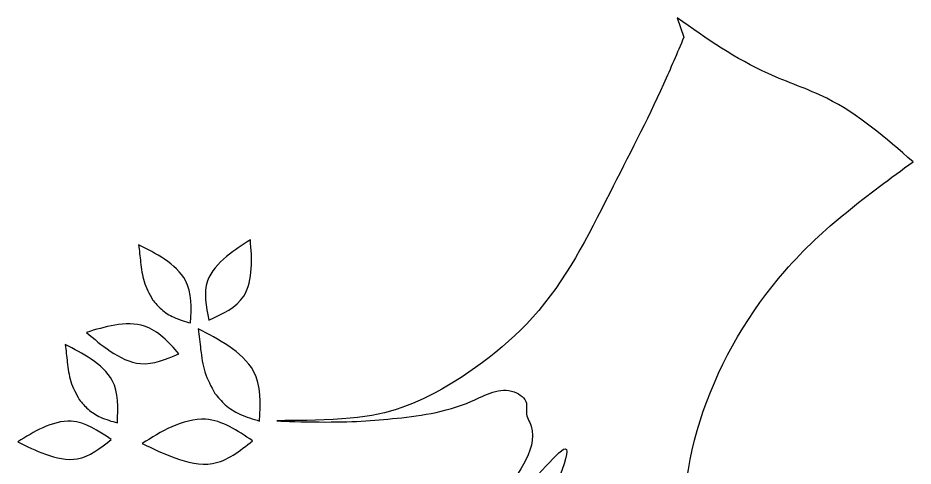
# Model space of a CAD drawing. Extents: x 1 to 437, y 7 to 187.
# Drawn here: x 26.13 to 39.43, y 26.13 to 32.79 of the extents above; entities that cross this region are included whole.
import ezdxf

# ---------------------------------------------------------------- set-up
doc = ezdxf.new("R2010")
doc.units = 0
doc.layers.add('Base', color=7, linetype='CONTINUOUS')

msp = doc.modelspace()

# ---------------------------------------------------------------- linework, layer by layer
at = {"layer": 'Base', "color": 7}
for p, q in [((35.922543, 32.791071), (36.021349, 32.503371)), ((39.42518, 30.653495), (39.42518, 30.653495))]:
    msp.add_line(p, q, dxfattribs=at)
at = {"layer": 'Base', "color": 3}
for p, q in [((28.132696, 28.605764), (28.132696, 28.605764)), ((28.968706, 28.304294), (28.968706, 28.304294)), ((27.150299, 28.120059), (27.150299, 28.120059)), ((27.044256, 27.121924), (27.044256, 27.121924)), ((29.057789, 27.215142), (29.057789, 27.215142)), ((26.133621, 26.494318), (26.133621, 26.494318)), ((27.980276, 26.470837), (27.980276, 26.470837))]:
    msp.add_line(p, q, dxfattribs=at)
at = {"layer": 'Base', "color": 7}
for points, knots in [([(39.42518, 30.653495), (39.019724, 31.007648), (38.374567, 31.571172), (37.051318, 31.998758), (36.357692, 32.48563), (35.922543, 32.791071)], [0, 0, 0, 0, 1.592804, 2.534448, 4.119719, 4.119719, 4.119719, 4.119719]), ([(36.021349, 32.503371), (35.922764, 32.271049), (35.588942, 31.484373), (34.85643, 30.083879), (33.990031, 28.313494), (32.26521, 27.096603), (31.260865, 26.79848), (29.635421, 26.814447), (30.890073, 26.774613), (31.648452, 26.825871), (32.699953, 26.953287), (33.366883, 27.36638), (33.714021, 27.112755), (33.660737, 26.902274), (33.845604, 26.62513), (33.582473, 25.922051), (32.870317, 25.315289), (32.079907, 24.639515), (31.712351, 24.35944), (31.546434, 24.027104), (31.732802, 24.24868), (31.935573, 24.388842), (32.467629, 24.752344), (33.125425, 25.313639), (33.678774, 25.800537), (34.573198, 26.804383), (33.65968, 24.88488), (33.764984, 23.845005), (33.661321, 22.940494), (33.608498, 22.479594)], [0, 0, 0, 0, 0.756961, 2.563186, 4.736691, 6.674563, 8.263425, 8.967887, 9.505715, 10.687115, 11.889524, 12.540486, 12.787425, 12.920579, 13.137289, 13.716584, 14.884507, 16.062096, 16.556556, 16.664384, 16.775233, 17.100714, 17.634801, 18.577944, 19.66828, 20.191237, 21.551385, 22.8317, 24.161917, 24.161917, 24.161917, 24.161917]), ([(37.796848, 21.868272), (37.063309, 22.755732), (35.304427, 24.883685), (36.86083, 28.788704), (38.755852, 30.166761), (39.42518, 30.653495)], [0, 0, 0, 0, 3.276543, 7.856513, 10.357543, 10.357543, 10.357543, 10.357543])]:
    msp.add_open_spline(points, degree=3, knots=knots, dxfattribs=at)
at = {"layer": 'Base', "color": 3}
for points, knots in [([(28.698701, 28.260436), (28.70876, 28.484689), (28.72588, 28.866332), (28.317377, 29.224394), (28.056014, 29.356955), (27.925586, 29.423107)], [0, 0, 0, 0, 0.633159, 1.077539, 1.520201, 1.520201, 1.520201, 1.520201]), ([(27.925586, 29.423107), (27.935457, 29.336059), (27.956156, 29.153509), (27.991307, 28.868285), (28.085053, 28.694224), (28.132696, 28.605764)], [0, 0, 0, 0, 0.263456, 0.5525, 0.851196, 0.851196, 0.851196, 0.851196]), ([(29.584754, 29.495046), (29.465263, 29.418311), (29.218157, 29.259624), (28.854336, 28.869542), (28.927757, 28.506676), (28.968706, 28.304294)], [0, 0, 0, 0, 0.430957, 0.891216, 1.471639, 1.471639, 1.471639, 1.471639]), ([(28.968706, 28.304294), (29.172844, 28.397044), (29.515226, 28.552606), (29.61981, 29.074308), (29.596457, 29.354592), (29.584754, 29.495046)], [0, 0, 0, 0, 0.627215, 1.051969, 1.478615, 1.478615, 1.478615, 1.478615]), ([(28.132696, 28.605764), (28.174104, 28.555917), (28.262549, 28.449447), (28.458927, 28.329334), (28.614096, 28.284747), (28.698701, 28.260436)], [0, 0, 0, 0, 0.193485, 0.413273, 0.676793, 0.676793, 0.676793, 0.676793]), ([(28.524587, 27.803462), (28.370468, 27.97552), (28.111426, 28.264715), (27.565881, 28.246977), (27.28774, 28.162034), (27.150299, 28.120059)], [0, 0, 0, 0, 0.653175, 1.097859, 1.532246, 1.532246, 1.532246, 1.532246]), ([(27.150299, 28.120059), (27.263529, 28.024326), (27.499193, 27.825076), (27.98522, 27.572857), (28.333598, 27.721805), (28.524587, 27.803462)], [0, 0, 0, 0, 0.449521, 0.935587, 1.525422, 1.525422, 1.525422, 1.525422]), ([(29.722535, 26.804593), (29.734045, 27.068297), (29.753654, 27.517552), (29.272018, 27.938215), (28.964186, 28.094426), (28.810672, 28.172327)], [0, 0, 0, 0, 0.744495, 1.268345, 1.789459, 1.789459, 1.789459, 1.789459]), ([(28.810672, 28.172327), (28.822509, 28.0703), (28.847314, 27.856477), (28.891146, 27.522509), (29.001591, 27.318798), (29.057789, 27.215142)], [0, 0, 0, 0, 0.308862, 0.647304, 0.997925, 0.997925, 0.997925, 0.997925]), ([(27.610261, 26.776568), (27.620321, 27.000827), (27.637443, 27.382478), (27.22894, 27.740554), (26.967575, 27.873115), (26.837146, 27.939268)], [0, 0, 0, 0, 0.633179, 1.077563, 1.520227, 1.520227, 1.520227, 1.520227]), ([(26.837146, 27.939268), (26.847017, 27.852219), (26.867717, 27.669669), (26.902867, 27.384445), (26.996613, 27.210384), (27.044256, 27.121924)], [0, 0, 0, 0, 0.263456, 0.5525, 0.851196, 0.851196, 0.851196, 0.851196]), ([(27.044256, 27.121924), (27.085664, 27.072077), (27.174109, 26.965606), (27.370487, 26.845487), (27.525656, 26.800887), (27.610261, 26.776568)], [0, 0, 0, 0, 0.193485, 0.413277, 0.676805, 0.676805, 0.676805, 0.676805]), ([(29.057789, 27.215142), (29.106441, 27.15623), (29.210388, 27.030363), (29.440327, 26.886468), (29.623053, 26.833455), (29.722535, 26.804593)], [0, 0, 0, 0, 0.22821, 0.487576, 0.797544, 0.797544, 0.797544, 0.797544]), ([(27.518375, 26.530019), (27.327509, 26.659796), (27.009533, 26.875998), (26.492745, 26.722625), (26.252632, 26.569978), (26.133621, 26.494318)], [0, 0, 0, 0, 0.651136, 1.084766, 1.510915, 1.510915, 1.510915, 1.510915]), ([(29.617712, 26.50984), (29.392615, 26.662203), (29.01682, 26.91657), (28.405725, 26.739056), (28.12103, 26.559574), (27.980276, 26.470837)], [0, 0, 0, 0, 0.767847, 1.281907, 1.784585, 1.784585, 1.784585, 1.784585]), ([(26.133621, 26.494318), (26.265898, 26.429378), (26.539472, 26.295071), (27.066555, 26.16851), (27.358378, 26.402002), (27.518375, 26.530019)], [0, 0, 0, 0, 0.447159, 0.924803, 1.504523, 1.504523, 1.504523, 1.504523]), ([(27.980276, 26.470837), (28.136613, 26.394346), (28.46059, 26.235833), (29.083016, 26.085152), (29.428711, 26.359724), (29.617712, 26.50984)], [0, 0, 0, 0, 0.528181, 1.094544, 1.777679, 1.777679, 1.777679, 1.777679])]:
    msp.add_open_spline(points, degree=3, knots=knots, dxfattribs=at)

doc.saveas('drawing.dxf')
